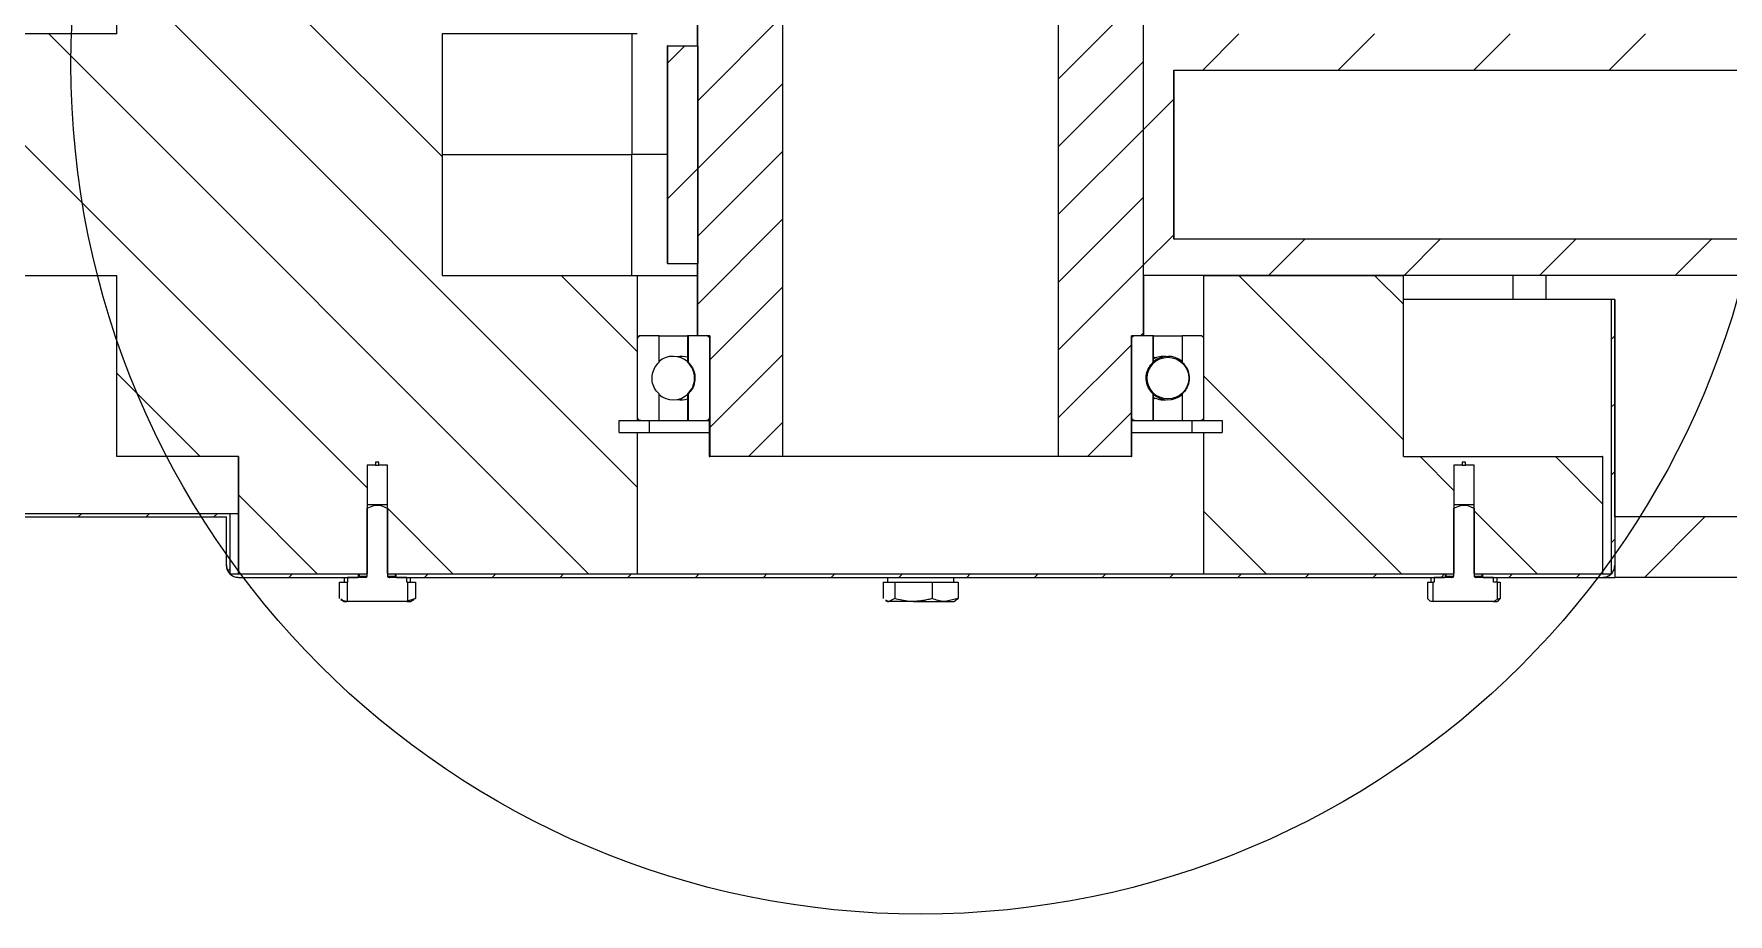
# Model space of a CAD drawing. Header units: millimetres. Extents: x -48 to 1187, y 2 to 839.
# Drawn here: x 305 to 361.1, y 373.3 to 402.4 of the extents above; entities that cross this region are included whole.
import ezdxf

# ---------------------------------------------------------------- set-up
doc = ezdxf.new("R2010")
doc.units = ezdxf.units.MM

# ---------------------------------------------------------------- blocks, each defined once
blk = doc.blocks.new('SW_HATCH_1')
at = {"color": 0, "linetype": 'Continuous', "lineweight": 18}
for p, q in [((163.25, 23.944), (153.194, 34)), ((169.712, 12.992), (152.468, 30.236)), ((183.672, 26.517), (186.482, 29.328)), ((171.715, 25.786), (174.526, 28.596)), ((160.762, 12.961), (145.724, 28)), ((168.094, 10.12), (150.214, 28)), ((170.713, 27.029), (171.284, 27.6)), ((188.445, 26.8), (189.645, 28)), ((192.935, 26.8), (194.135, 28)), ((197.425, 26.8), (198.625, 28)), ((201.915, 26.8), (203.115, 28)), ((183.672, 24.272), (186.482, 27.082)), ((171.715, 23.541), (174.526, 26.351)), ((186.482, 24.837), (187.484, 25.839)), ((183.672, 22.027), (186.482, 24.837)), ((171.715, 21.296), (174.526, 24.106)), ((170.713, 22.539), (171.715, 23.541)), ((183.672, 19.782), (186.482, 22.592)), ((171.715, 19.051), (174.526, 21.861)), ((186.482, 20.347), (187.484, 21.349)), ((190.625, 20), (191.825, 21.2)), ((195.115, 20), (196.315, 21.2)), ((199.605, 20), (200.805, 21.2)), ((204.095, 20), (205.295, 21.2)), ((183.672, 17.537), (186.482, 20.347)), ((169.712, 17.482), (167.194, 20)), ((195.091, 14.554), (189.645, 20)), ((195.091, 19.044), (194.135, 20)), ((172.116, 17.207), (174.526, 19.616)), ((186.38, 18), (186.482, 18.102)), ((201.973, 17.878), (202.093, 17.998)), ((183.672, 15.292), (186.081, 17.701)), ((172.116, 14.962), (174.526, 17.371)), ((155.233, 14), (152.468, 16.766)), ((195.034, 10.12), (188.486, 16.669)), ((201.973, 15.633), (202.093, 15.753)), ((184.625, 14), (186.081, 15.456)), ((173.4, 14), (174.526, 15.126)), ((196.762, 12.882), (195.645, 14)), ((201.693, 12.441), (200.135, 14)), ((201.973, 13.388), (202.093, 13.508)), ((159.113, 10.12), (156.504, 12.729)), ((151.194, 12), (151.314, 12.12)), ((153.439, 12), (153.559, 12.12)), ((155.684, 12), (155.804, 12.12)), ((163.604, 10.12), (161.435, 12.288)), ((190.544, 10.12), (188.486, 12.179)), ((199.525, 10.12), (197.435, 12.209)), ((203.076, 10), (205.076, 12)), ((201.973, 11.143), (202.093, 11.263)), ((156.15, 10.221), (156.224, 10.295)), ((158.174, 10), (158.294, 10.12)), ((162.664, 10), (162.784, 10.12)), ((164.909, 10), (165.029, 10.12)), ((167.154, 10), (167.274, 10.12)), ((169.4, 10), (169.52, 10.12)), ((171.645, 10), (171.765, 10.12)), ((173.89, 10), (174.01, 10.12)), ((176.135, 10), (176.255, 10.12)), ((178.38, 10), (178.5, 10.12)), ((180.625, 10), (180.745, 10.12)), ((182.87, 10), (182.99, 10.12)), ((185.115, 10), (185.235, 10.12)), ((187.36, 10), (187.48, 10.12)), ((189.605, 10), (189.725, 10.12)), ((191.85, 10), (191.97, 10.12)), ((194.095, 10), (194.215, 10.12)), ((196.34, 10), (196.46, 10.12)), ((198.585, 10), (198.705, 10.12)), ((200.83, 10), (200.95, 10.12))]:
    blk.add_line(p, q, dxfattribs=at)

msp = doc.modelspace()

# ---------------------------------------------------------------- linework, layer by layer
at = {"color": 7, "linetype": 'Continuous', "lineweight": 25}
for p, q in [((307.761419, 402.419204), (307.761418, 408.419204)), ((329.819295, 407.619202), (329.819295, 388.419202)), ((338.965484, 388.419202), (338.965484, 407.619202)), ((326.992389, 404.419202), (326.992389, 402.019204)), ((327.009084, 392.419202), (327.009084, 404.419202)), ((341.775694, 392.419202), (341.775694, 404.419202)), ((307.761419, 402.419204), (161.02336, 402.419203)), ((325.005526, 402.419204), (318.543972, 402.419204)), ((318.543972, 402.419204), (318.543972, 394.419204)), ((324.825089, 402.419204), (324.825089, 398.419204)), ((325.992389, 402.019204), (325.992389, 394.819204)), ((326.007093, 402.019204), (325.992389, 402.019204)), ((326.007093, 402.019204), (326.007093, 394.819204)), ((326.007093, 402.019204), (327.009084, 402.019204)), ((327.009084, 402.019204), (327.009084, 394.819204)), ((341.775694, 394.419204), (341.775694, 402.419204)), ((342.777685, 401.219204), (449.992389, 401.219205)), ((342.777686, 395.619204), (342.777685, 401.219204)), ((342.792389, 395.619204), (342.792389, 401.219204)), ((318.543972, 398.419204), (324.825089, 398.419204)), ((318.543972, 398.419204), (324.825089, 398.419204)), ((325.992389, 398.419204), (324.825089, 398.419204)), ((324.825089, 394.419204), (324.825089, 398.419204)), ((449.992389, 395.619205), (342.777686, 395.619204)), ((326.007093, 394.819204), (325.992389, 394.819204)), ((326.007093, 394.819204), (327.009084, 394.819204)), ((326.992389, 394.819204), (326.992389, 392.419202)), ((161.02336, 394.419203), (307.761419, 394.419204)), ((307.761419, 388.419204), (307.761419, 394.419204)), ((318.543972, 394.419204), (325.005526, 394.419204)), ((325.005526, 394.419204), (325.005526, 389.619204)), ((325.005526, 394.419204), (326.992389, 394.419204)), ((449.992389, 394.419205), (341.775694, 394.419204)), ((341.792389, 392.419202), (341.792389, 394.419204)), ((343.779252, 389.619204), (343.779252, 394.419204)), ((343.779252, 394.419204), (350.384675, 394.419204)), ((350.384675, 388.419204), (350.384675, 394.419204)), ((350.392389, 388.419204), (350.392389, 394.419204)), ((354.013806, 394.419204), (354.013806, 393.619204)), ((355.104704, 394.419204), (355.104704, 393.619204)), ((357.266995, 393.619204), (350.392389, 393.619204)), ((357.266995, 393.619204), (357.266995, 384.539204)), ((357.387023, 393.619204), (357.266995, 393.619204)), ((357.387023, 393.619204), (357.387023, 384.819204)), ((357.387023, 393.619204), (357.392389, 393.619204)), ((357.392389, 386.419204), (357.392389, 393.619204)), ((325.125697, 392.419204), (325.112389, 392.419204)), ((325.726618, 392.419204), (325.125697, 392.419204)), ((325.726618, 391.542367), (325.726618, 392.419204)), ((325.726618, 392.419204), (326.688391, 392.419204)), ((326.672389, 392.419204), (326.672389, 391.542367)), ((326.688391, 392.419204), (326.672389, 392.419204)), ((326.688391, 392.419204), (326.688391, 391.542367)), ((327.289742, 392.419204), (326.688391, 392.419204)), ((327.410041, 392.419202), (327.009084, 392.419202)), ((327.392389, 392.419202), (327.392389, 392.359133)), ((327.410041, 392.419202), (327.410041, 388.419202)), ((341.374738, 388.419202), (341.374738, 392.419202)), ((341.775694, 392.419202), (341.374738, 392.419202)), ((341.392389, 392.360255), (341.392389, 392.419202)), ((342.096388, 392.419204), (341.495036, 392.419204)), ((342.096388, 392.419204), (343.058161, 392.419204)), ((342.112389, 392.419204), (342.096388, 392.419204)), ((342.096388, 391.542367), (342.096388, 392.419204)), ((342.112389, 391.56042), (342.112389, 392.419204)), ((343.058161, 392.419204), (343.058161, 391.542367)), ((343.659082, 392.419204), (343.058161, 392.419204)), ((343.672389, 392.419204), (343.659082, 392.419204)), ((325.005526, 392.299204), (325.005526, 389.739204)), ((327.410041, 389.739204), (327.410041, 392.299204)), ((341.374738, 392.299204), (341.374738, 389.739204)), ((343.779252, 389.739204), (343.779252, 392.299204)), ((326.688391, 391.542367), (326.672389, 391.542367)), ((342.102562, 391.542367), (342.096388, 391.542367)), ((342.174078, 391.685709), (342.112389, 391.707699)), ((325.726618, 389.619204), (325.726618, 390.49604)), ((326.672389, 390.49604), (326.672389, 389.619204)), ((326.688391, 390.49604), (326.672389, 390.49604)), ((326.688391, 390.49604), (326.688391, 389.619204)), ((342.102562, 390.49604), (342.096388, 390.49604)), ((342.096388, 389.619204), (342.096388, 390.49604)), ((342.102562, 390.49604), (342.106474, 390.489755)), ((342.112389, 389.619204), (342.112389, 390.477988)), ((342.112389, 390.330709), (342.174078, 390.352698)), ((343.058161, 390.49604), (343.058161, 389.619204)), ((324.404737, 389.219204), (324.404737, 389.619204)), ((324.404737, 389.619204), (325.406111, 389.619204)), ((324.404737, 389.619204), (325.005526, 389.619204)), ((325.125697, 389.619204), (325.726618, 389.619204)), ((325.406111, 389.219204), (325.406111, 389.619204)), ((325.726618, 389.619204), (326.688391, 389.619204)), ((326.688391, 389.619204), (326.672389, 389.619204)), ((326.688391, 389.619204), (327.289742, 389.619204)), ((327.289742, 389.619204), (327.392389, 389.619204)), ((327.392389, 389.678152), (327.392389, 388.419202)), ((341.392389, 388.419202), (341.392389, 389.679275)), ((341.392389, 389.619204), (341.495036, 389.619204)), ((341.495036, 389.619204), (342.096388, 389.619204)), ((342.096388, 389.619204), (343.058161, 389.619204)), ((342.112389, 389.619204), (342.096388, 389.619204)), ((343.058161, 389.619204), (343.659082, 389.619204)), ((343.378667, 389.619204), (343.378667, 389.219204)), ((343.378667, 389.619204), (344.380041, 389.619204)), ((343.779252, 389.619204), (344.380041, 389.619204)), ((344.380041, 389.619204), (344.380041, 389.219204)), ((324.404737, 389.219204), (325.406111, 389.219204)), ((324.404737, 389.219204), (325.005526, 389.219204)), ((325.005526, 389.219204), (325.005526, 384.539204)), ((325.406111, 389.219204), (327.392389, 389.219204)), ((341.392389, 389.219204), (343.378667, 389.219204)), ((343.378667, 389.219204), (344.380041, 389.219204)), ((343.779252, 384.539204), (343.779252, 389.219204)), ((343.779252, 389.219204), (344.380041, 389.219204)), ((311.79785, 388.419204), (307.761419, 388.419204)), ((311.792389, 388.419204), (311.792389, 384.539204)), ((311.79785, 384.539204), (311.79785, 388.419204)), ((327.392389, 388.419202), (327.410041, 388.419202)), ((329.819295, 388.419202), (327.410041, 388.419202)), ((338.965484, 388.419202), (329.819295, 388.419202)), ((341.374738, 388.419202), (338.965484, 388.419202)), ((341.374738, 388.419202), (341.392389, 388.419202)), ((350.384675, 388.419204), (356.986928, 388.419204)), ((356.986928, 388.419204), (356.986928, 384.539204)), ((356.992389, 388.419204), (356.986928, 388.419204)), ((356.992389, 384.539204), (356.992389, 388.419204)), ((316.335875, 388.139204), (316.055946, 388.139204)), ((316.055946, 388.139204), (316.055946, 384.549204)), ((316.448903, 388.238773), (316.335875, 388.238773)), ((316.335875, 388.238773), (316.335875, 388.139204)), ((316.335875, 388.139204), (316.448903, 388.139204)), ((316.448903, 388.139204), (316.448903, 388.238773)), ((316.728832, 388.139204), (316.448903, 388.139204)), ((316.728832, 384.549204), (316.728832, 388.139204)), ((352.335875, 388.139204), (352.055946, 388.139204)), ((352.055946, 388.139204), (352.055946, 384.549204)), ((352.448903, 388.238774), (352.335875, 388.238774)), ((352.335875, 388.238774), (352.335875, 388.139204)), ((352.335875, 388.139204), (352.448903, 388.139204)), ((352.448903, 388.139204), (352.448903, 388.238774)), ((352.728832, 388.139204), (352.448903, 388.139204)), ((352.728832, 384.549204), (352.728832, 388.139204)), ((316.342766, 386.819204), (316.055946, 386.819204)), ((316.728832, 386.819204), (316.342766, 386.819204)), ((352.235731, 386.819204), (352.055946, 386.819204)), ((352.728832, 386.819204), (352.235731, 386.819204)), ((159.267429, 386.539203), (311.517783, 386.539204)), ((159.387453, 386.419203), (311.397755, 386.419204)), ((311.392389, 386.419204), (311.392389, 384.819204)), ((311.397755, 384.819204), (311.397755, 386.419204)), ((311.517783, 384.539204), (311.517783, 386.539204)), ((311.517783, 386.539204), (311.792389, 386.539204)), ((316.055946, 384.459204), (316.055946, 386.707004)), ((316.728832, 386.707004), (316.728832, 384.459204)), ((352.055946, 384.459204), (352.055946, 386.707004)), ((352.728832, 386.707004), (352.728832, 384.459204)), ((449.992389, 386.419205), (357.387023, 386.419204)), ((357.387023, 386.419204), (357.387023, 384.419204)), ((311.392389, 384.819204), (311.397755, 384.819204)), ((311.517783, 384.539204), (315.765338, 384.539204)), ((311.79785, 384.539204), (316.038421, 384.539204)), ((315.765338, 384.539204), (315.765338, 384.429204)), ((315.792389, 384.539204), (315.792389, 384.459204)), ((316.055946, 384.549204), (316.038421, 384.539204)), ((316.746358, 384.539204), (316.728832, 384.549204)), ((316.746358, 384.539204), (325.005526, 384.539204)), ((316.992389, 384.459204), (316.992389, 384.539204)), ((317.019441, 384.539204), (351.765338, 384.539204)), ((317.019441, 384.429204), (317.019441, 384.539204)), ((343.779252, 384.539204), (352.038421, 384.539204)), ((351.765338, 384.539204), (351.765338, 384.429204)), ((351.792389, 384.539204), (351.792389, 384.459204)), ((352.055946, 384.549204), (352.038421, 384.539204)), ((352.746358, 384.539204), (352.728832, 384.549204)), ((352.746358, 384.539204), (356.986928, 384.539204)), ((352.992389, 384.459204), (352.992389, 384.539204)), ((353.019441, 384.539204), (357.266995, 384.539204)), ((353.019441, 384.429204), (353.019441, 384.539204)), ((311.79785, 384.419204), (315.752629, 384.419204)), ((315.128808, 384.259204), (315.128808, 383.717452)), ((315.128808, 384.259204), (315.388752, 384.259204)), ((315.292389, 384.419204), (315.292389, 384.259204)), ((315.388752, 384.259204), (315.409639, 384.259204)), ((315.409639, 383.619887), (315.409639, 384.259204)), ((315.410965, 384.259204), (315.409639, 384.259204)), ((315.410965, 384.419204), (315.410965, 384.259204)), ((315.988912, 384.419204), (315.410965, 384.419204)), ((315.765338, 384.429204), (315.752629, 384.419204)), ((315.765338, 384.429204), (315.778847, 384.429204)), ((315.792389, 384.459204), (316.055946, 384.459204)), ((316.728832, 384.459204), (316.992389, 384.459204)), ((317.373814, 384.419204), (316.795866, 384.419204)), ((317.005932, 384.429204), (317.019441, 384.429204)), ((317.03215, 384.419204), (317.019441, 384.429204)), ((317.03215, 384.419204), (351.752629, 384.419204)), ((317.373814, 384.259204), (317.373814, 384.419204)), ((317.390483, 384.259204), (317.373814, 384.259204)), ((317.390483, 384.259204), (317.390483, 383.627805)), ((317.390483, 384.259204), (317.65597, 384.259204)), ((317.492389, 384.259204), (317.492389, 384.419204)), ((317.65597, 384.259204), (317.65597, 383.717452)), ((333.152607, 384.259204), (333.152607, 383.717452)), ((333.152607, 384.259204), (333.342965, 384.259204)), ((333.292389, 384.419204), (333.292389, 384.259204)), ((333.342965, 384.259204), (333.533322, 384.259204)), ((333.533322, 384.259204), (333.533322, 383.717452)), ((333.533322, 384.259204), (334.153213, 384.259204)), ((334.153213, 384.259204), (334.773104, 384.259204)), ((334.773104, 384.259204), (334.773104, 383.717452)), ((334.773104, 384.259204), (335.202638, 384.259204)), ((335.202638, 384.259204), (335.632171, 384.259204)), ((335.492389, 384.259204), (335.492389, 384.419204)), ((335.632171, 384.259204), (335.632171, 383.717452)), ((351.189503, 384.259204), (351.189503, 383.717452)), ((351.189503, 384.259204), (351.313591, 384.259204)), ((351.292389, 384.419204), (351.292389, 384.259204)), ((351.313591, 384.259204), (351.369747, 384.259204)), ((351.410965, 384.259204), (351.369747, 384.259204)), ((351.369747, 383.640524), (351.369747, 384.259204)), ((351.410965, 384.419204), (351.410965, 384.259204)), ((351.988912, 384.419204), (351.410965, 384.419204)), ((351.765338, 384.429204), (351.752629, 384.419204)), ((351.765338, 384.429204), (351.778847, 384.429204)), ((351.792389, 384.459204), (352.055946, 384.459204)), ((352.728832, 384.459204), (352.992389, 384.459204)), ((353.373814, 384.419204), (352.795866, 384.419204)), ((353.005932, 384.429204), (353.019441, 384.429204)), ((353.03215, 384.419204), (353.019441, 384.429204)), ((353.03215, 384.419204), (356.986928, 384.419204)), ((353.373814, 384.259204), (353.373814, 384.419204)), ((353.493993, 384.259204), (353.373814, 384.259204)), ((353.492389, 384.259204), (353.492389, 384.419204)), ((353.493993, 384.259204), (353.493993, 383.681814)), ((353.493993, 384.259204), (353.595276, 384.259204)), ((353.595276, 384.259204), (353.595276, 383.717452)), ((356.986928, 384.419204), (357.387023, 384.419204)), ((455.192389, 384.419205), (357.387023, 384.419204)), ((315.18046, 383.683826), (315.292389, 383.619204)), ((315.292389, 383.619204), (315.388752, 383.619204)), ((315.409639, 383.619887), (315.388752, 383.619204)), ((315.410965, 383.619204), (315.388752, 383.619204)), ((315.409639, 383.619887), (315.410965, 383.619204)), ((317.373814, 383.619204), (315.410965, 383.619204)), ((317.373814, 383.619204), (317.390483, 383.627805)), ((317.373814, 383.619204), (317.492389, 383.619204)), ((317.65597, 383.717452), (317.390483, 383.627805)), ((317.492389, 383.619204), (317.604318, 383.683826)), ((317.598363, 383.694141), (317.65597, 383.717452)), ((333.230813, 383.654755), (333.292389, 383.619204)), ((333.292389, 383.619204), (333.342965, 383.619204)), ((333.533322, 383.717452), (333.342965, 383.619204)), ((334.153213, 383.619204), (333.342965, 383.619204)), ((334.153213, 383.619204), (335.202638, 383.619204)), ((335.632171, 383.717452), (335.202638, 383.619204)), ((335.202638, 383.619204), (335.492389, 383.619204)), ((335.492389, 383.619204), (335.553966, 383.654755)), ((335.545438, 383.669526), (335.632171, 383.717452)), ((351.369747, 383.640524), (351.313591, 383.619204)), ((351.410965, 383.619204), (351.313591, 383.619204)), ((351.369747, 383.640524), (351.410965, 383.619204)), ((353.373814, 383.619204), (351.410965, 383.619204)), ((353.373814, 383.619204), (353.493993, 383.681814)), ((353.373814, 383.619204), (353.491883, 383.619204)), ((353.595276, 383.717452), (353.493993, 383.681814))]:
    msp.add_line(p, q, dxfattribs=at)
at = {"color": 7, "linetype": 'Continuous', "lineweight": 18}
msp.add_circle((334.392389, 401.412998), 28.146335, dxfattribs=at)
at = {"color": 7, "linetype": 'Continuous', "lineweight": 25}
msp.add_circle((342.587242, 391.019204), 0.68981, dxfattribs=at)
for centre, radius, start, end in [((325.112389, 392.299204), 0.12, 90.0000004, 152.9391171), ((343.672389, 392.299204), 0.12, 27.0608836, 90.0000004), ((326.197536, 391.019204), 0.72, 47.8556254, 130.8479115), ((326.467639, 391.019204), 0.72, 73.4784597, 100.8110706), ((326.192389, 391.019204), 0.71, 312.5362351, 47.4637656), ((342.587242, 391.019204), 0.72, 49.1520892, 132.1217098), ((342.44642, 391.019204), 0.72, 84.387911, 117.6411394), ((326.197536, 391.019204), 0.72, 229.1520892, 312.2309569), ((326.467639, 391.019204), 0.72, 259.1889302, 286.521541), ((342.587242, 391.019204), 0.72, 227.8046512, 310.8479115), ((342.44642, 391.019204), 0.72, 242.3588614, 275.6120898), ((325.112389, 389.739204), 0.12, 207.0608836, 270.0000004), ((343.672389, 389.739204), 0.12, 270.0000004, 332.9391171), ((311.792389, 384.819204), 0.4, 180.0000004, 270.0000004), ((356.992389, 384.819204), 0.4, 270.0000004, 350.604525), ((315.752389, 384.459204), 0.04, 292.3111071, 0.0000004), ((317.032389, 384.459204), 0.04, 180.0000004, 270.0000004), ((351.752389, 384.459204), 0.04, 270.0000004, 0.0000004), ((353.032389, 384.459204), 0.04, 180.0000004, 270.0000004)]:
    msp.add_arc(centre, radius, start, end, dxfattribs=at)
for points, knots in [([(325.125697, 392.419204), (325.123132, 392.419152), (325.107102, 392.418828), (325.077776, 392.411712), (325.043118, 392.389559), (325.017934, 392.357142), (325.006751, 392.325104), (325.005821, 392.305434), (325.005526, 392.299204)], [0, 0, 0, 0, 0.040963389, 0.256069426, 0.471135246, 0.685984839, 0.900538675, 1, 1, 1, 1]), ([(327.410041, 392.299204), (327.409078, 392.310638), (327.406985, 392.335513), (327.389175, 392.370562), (327.360162, 392.399189), (327.325235, 392.416346), (327.300748, 392.418318), (327.289742, 392.419204)], [0, 0, 0, 0, 0.181987584, 0.395939279, 0.610105234, 0.824768718, 1, 1, 1, 1]), ([(341.495036, 392.419204), (341.492504, 392.419153), (341.476481, 392.418835), (341.447128, 392.411744), (341.412391, 392.389583), (341.387158, 392.357143), (341.375962, 392.325094), (341.375032, 392.305428), (341.374738, 392.299204)], [0, 0, 0, 0, 0.0404249292, 0.2558300574, 0.4711966618, 0.6862068851, 0.9006965526, 1, 1, 1, 1]), ([(343.779252, 392.299204), (343.778289, 392.31065), (343.776194, 392.33555), (343.758369, 392.370628), (343.72934, 392.399256), (343.694454, 392.416364), (343.670031, 392.418325), (343.659082, 392.419204)], [0, 0, 0, 0, 0.1822774115, 0.3965392425, 0.6109178069, 0.8255727481, 1, 1, 1, 1]), ([(325.726618, 390.49604), (325.67309, 390.555689), (325.566006, 390.675018), (325.491754, 390.908881), (325.495176, 391.14981), (325.573862, 391.374796), (325.67717, 391.488124), (325.726618, 391.542367)], [0, 0, 0, 0, 0.203389313, 0.406886445, 0.610202198, 0.813424615, 1, 1, 1, 1]), ([(326.688391, 391.542367), (326.741938, 391.482728), (326.849063, 391.363416), (326.923372, 391.12958), (326.919966, 390.888716), (326.841279, 390.663707), (326.737917, 390.550354), (326.688391, 390.49604)], [0, 0, 0, 0, 0.203385324, 0.406882172, 0.610108524, 0.81318294, 1, 1, 1, 1]), ([(342.096388, 390.49604), (342.04284, 390.55568), (341.935715, 390.674991), (341.861407, 390.908827), (341.864812, 391.149691), (341.943499, 391.374701), (342.046862, 391.488054), (342.096388, 391.542367)], [0, 0, 0, 0, 0.203385324, 0.406882172, 0.610108524, 0.81318294, 1, 1, 1, 1]), ([(342.102562, 391.542367), (342.049126, 391.482657), (341.942229, 391.363206), (341.868216, 391.129176), (341.871766, 390.888036), (341.950437, 390.663232), (342.053429, 390.55004), (342.102562, 390.49604)], [0, 0, 0, 0, 0.203495296, 0.407090382, 0.610681938, 0.814271561, 1, 1, 1, 1]), ([(342.106636, 391.550768), (342.106286, 391.552054), (342.105324, 391.555589), (342.103636, 391.547509), (342.102562, 391.542367)], [0, 0, 0, 0, 0.363653889, 1, 1, 1, 1]), ([(343.058161, 391.542367), (343.111688, 391.482719), (343.218772, 391.363389), (343.293024, 391.129527), (343.289602, 390.888598), (343.210917, 390.663611), (343.107609, 390.550284), (343.058161, 390.49604)], [0, 0, 0, 0, 0.203389313, 0.406886445, 0.610202198, 0.813424615, 1, 1, 1, 1]), ([(325.005526, 389.739204), (325.006489, 389.727758), (325.008584, 389.702858), (325.02641, 389.66778), (325.055439, 389.639152), (325.090325, 389.622044), (325.114748, 389.620083), (325.125697, 389.619204)], [0, 0, 0, 0, 0.1822774115, 0.3965392425, 0.6109178069, 0.8255727481, 1, 1, 1, 1]), ([(327.289742, 389.619204), (327.292274, 389.619254), (327.308297, 389.619573), (327.33765, 389.626663), (327.372388, 389.648825), (327.39762, 389.681264), (327.408817, 389.713314), (327.409746, 389.73298), (327.410041, 389.739204)], [0, 0, 0, 0, 0.0404249292, 0.2558300574, 0.4711966618, 0.6862068851, 0.9006965526, 1, 1, 1, 1]), ([(341.374738, 389.739204), (341.3757, 389.72777), (341.377793, 389.702894), (341.395604, 389.667845), (341.424616, 389.639218), (341.459543, 389.622062), (341.484031, 389.62009), (341.495036, 389.619204)], [0, 0, 0, 0, 0.181987584, 0.395939279, 0.610105234, 0.824768718, 1, 1, 1, 1]), ([(343.659082, 389.619204), (343.661646, 389.619256), (343.677676, 389.619579), (343.707003, 389.626695), (343.741661, 389.648849), (343.766844, 389.681266), (343.778028, 389.713304), (343.778958, 389.732974), (343.779252, 389.739204)], [0, 0, 0, 0, 0.040963389, 0.256069426, 0.471135246, 0.685984839, 0.900538675, 1, 1, 1, 1]), ([(316.055946, 386.707004), (316.130015, 386.744068), (316.257619, 386.807921), (316.477241, 386.81614), (316.625494, 386.762834), (316.709231, 386.717594), (316.728832, 386.707004)], [0, 0, 0, 0, 0.34650087, 0.59694503, 0.905651865, 1, 1, 1, 1]), ([(352.055946, 386.707004), (352.130015, 386.744068), (352.257619, 386.807921), (352.477241, 386.816141), (352.625494, 386.762835), (352.709231, 386.717594), (352.728832, 386.707004)], [0, 0, 0, 0, 0.3465008702, 0.5969450302, 0.9056518653, 1, 1, 1, 1]), ([(311.397755, 384.819204), (311.399416, 384.791638), (311.402765, 384.736019), (311.43483, 384.639942), (311.500653, 384.539872), (311.609899, 384.457759), (311.715301, 384.422761), (311.778971, 384.420017), (311.79785, 384.419204)], [0, 0, 0, 0, 0.131824186, 0.265985616, 0.480501845, 0.695016623, 0.909567379, 1, 1, 1, 1]), ([(356.986928, 384.419204), (357.029075, 384.423096), (357.116181, 384.431141), (357.234994, 384.496097), (357.327594, 384.595703), (357.379176, 384.709768), (357.384708, 384.786912), (357.387023, 384.819204)], [0, 0, 0, 0, 0.201313143, 0.416061438, 0.630779487, 0.845449374, 1, 1, 1, 1]), ([(315.988912, 384.419204), (315.991449, 384.419265), (316.004494, 384.419578), (316.023132, 384.423921), (316.041298, 384.433892), (316.050668, 384.443111), (316.055275, 384.451764), (316.055745, 384.45697), (316.055946, 384.459204)], [0, 0, 0, 0, 0.089796645, 0.461797362, 0.66202283, 0.816349911, 0.921218741, 1, 1, 1, 1]), ([(316.728832, 384.459204), (316.729117, 384.456558), (316.729753, 384.450647), (316.735564, 384.441197), (316.748003, 384.430512), (316.768966, 384.421305), (316.786486, 384.419936), (316.795866, 384.419204)], [0, 0, 0, 0, 0.093302035, 0.208398658, 0.381103477, 0.668623569, 1, 1, 1, 1]), ([(351.988912, 384.419204), (351.991449, 384.419265), (352.004494, 384.419578), (352.023132, 384.423921), (352.041298, 384.433893), (352.050668, 384.443111), (352.055275, 384.451764), (352.055745, 384.456971), (352.055946, 384.459204)], [0, 0, 0, 0, 0.089796645, 0.461797362, 0.66202283, 0.816349911, 0.921218741, 1, 1, 1, 1]), ([(352.728832, 384.459204), (352.729117, 384.456558), (352.729753, 384.450648), (352.735564, 384.441197), (352.748003, 384.430512), (352.768966, 384.421305), (352.786486, 384.419937), (352.795866, 384.419204)], [0, 0, 0, 0, 0.093302035, 0.208398658, 0.381103477, 0.668623569, 1, 1, 1, 1]), ([(315.388752, 383.619204), (315.382594, 383.619279), (315.314276, 383.620113), (315.247328, 383.658874), (315.186416, 383.694141)], [0, 0, 0, 0, 0.090147163, 1, 1, 1, 1]), ([(333.342965, 383.619204), (333.338454, 383.619235), (333.303475, 383.619475), (333.269197, 383.646225), (333.23934, 383.669526)], [0, 0, 0, 0, 0.1289684978, 1, 1, 1, 1]), ([(334.153213, 383.619204), (334.105537, 383.620246), (333.895793, 383.62483), (333.691318, 383.677079), (333.533322, 383.717452)], [0, 0, 0, 0, 0.227309053, 1, 1, 1, 1]), ([(334.773104, 383.717452), (334.731688, 383.70555), (334.529873, 383.647553), (334.320009, 383.631757), (334.153213, 383.619204)], [0, 0, 0, 0, 0.205216746, 1, 1, 1, 1]), ([(335.202638, 383.619204), (335.192463, 383.619302), (335.047414, 383.620699), (334.905274, 383.670834), (334.773104, 383.717452)], [0, 0, 0, 0, 0.070150268, 1, 1, 1, 1]), ([(351.313591, 383.619204), (351.310651, 383.619302), (351.268748, 383.620699), (351.227685, 383.670834), (351.189503, 383.717452)], [0, 0, 0, 0, 0.070150268, 1, 1, 1, 1]), ([(353.471188, 383.619204), (353.474128, 383.619302), (353.51603, 383.620699), (353.557093, 383.670834), (353.595276, 383.717452)], [0, 0, 0, 0, 0.070150268, 1, 1, 1, 1])]:
    msp.add_open_spline(points, degree=3, knots=knots, dxfattribs=at)

# ---------------------------------------------------------------- block references
at = {"color": 7, "linetype": 'Continuous', "lineweight": 18}
msp.add_blockref('SW_HATCH_1', (155.29367, 374.419203), dxfattribs=at)

doc.saveas('drawing.dxf')
